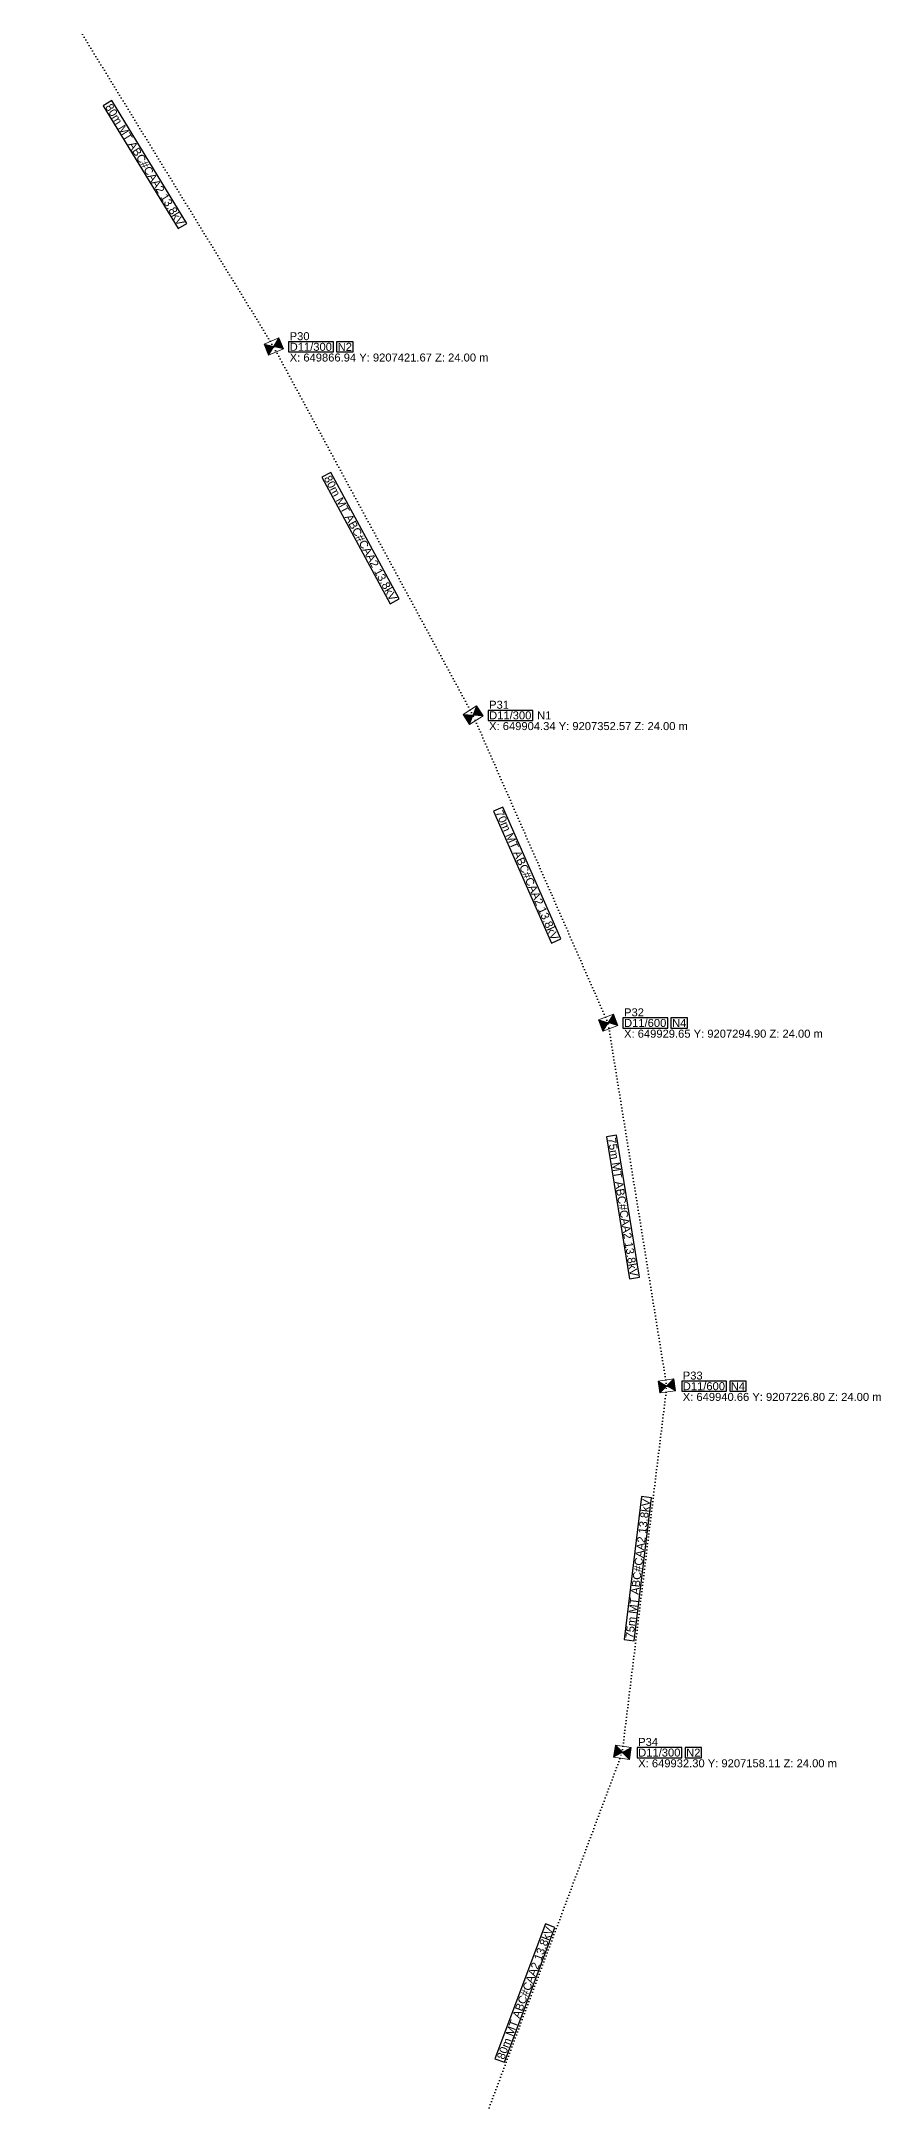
# Model space of a CAD drawing. Header units: metres. Extents: x 649089 to 650923, y 9205954 to 9209021.
# Drawn here: x 649823.3 to 649980.8, y 9207092.5 to 9207479 of the extents above; entities that cross this region are included whole.
import ezdxf
from ezdxf.enums import TextEntityAlignment as Align

# ---------------------------------------------------------------- set-up
doc = ezdxf.new("R2010")
doc.units = ezdxf.units.M
doc.linetypes.add('DOT', pattern=[0.508, 0, -0.508])
for name, color, linetype in [('PONTO FOTO', 4, 'CONTINUOUS'), ('POSTE', 3, 'CONTINUOUS'), ('Poste dt', 3, 'Continuous'), ('REDE PRIMARIA - Instalar', 1, 'DOT'), ('TEXTOS A IMPLANTAR', 1, 'CONTINUOUS'), ('TEXTOS EXISTENTES', 7, 'CONTINUOUS')]:
    doc.layers.add(name, color=color, linetype=linetype)
doc.styles.add('ARIAL', font='arial.ttf')

# ---------------------------------------------------------------- blocks, each defined once
blk = doc.blocks.new('dtp')
at = {"linetype": 'Continuous', "lineweight": 0, "ltscale": 0.01}
h = blk.add_hatch(color=0, dxfattribs=at)
h.paths.add_polyline_path([(-1.12, 1.5), (0, 0), (1.12, 1.5)])
h.paths.add_polyline_path([(-1.12, -1.5), (1.12, -1.5), (0, 0)])
at = {"color": 0, "lineweight": 0}
for p, q in [((-1.12, -1.5), (1.12, 1.5)), ((-1.12, 1.5), (1.12, -1.5)), ((1.12, 1.5), (-1.12, 1.5)), ((-1.12, 1.5), (-1.12, -1.5)), ((1.12, -1.5), (1.12, 1.5)), ((-1.12, -1.5), (1.12, -1.5))]:
    blk.add_line(p, q, dxfattribs=at)
blk = doc.blocks.new('PosteDtProjetado')
at = {"layer": 'Poste dt', "rotation": 180}
blk.add_blockref('dtp', (-0.05948, 0.026162), dxfattribs=at)
at = {"layer": 'poste', "ltscale": 0.01}
for tag, p in [('MODELO', (-3.273471, 2.731691)), ('COD', (1.964351, -1.493983))]:
    blk.add_attdef(tag, p, '', height=1.6, dxfattribs=at)

msp = doc.modelspace()

# ---------------------------------------------------------------- linework, layer by layer
at = {"layer": 'REDE PRIMARIA - Instalar'}
for points in [[(649866.94, 9207421.67), (649823.34, 9207492.87)], [(649904.34, 9207352.57), (649866.94, 9207421.67)], [(649929.65, 9207294.9), (649904.34, 9207352.57)], [(649940.66, 9207226.8), (649929.65, 9207294.9)], [(649932.3, 9207158.11), (649940.66, 9207226.8)], [(649898.16, 9207067.06), (649932.3, 9207158.11)]]:
    msp.add_lwpolyline(points, dxfattribs=at)
at = {"layer": 'TEXTOS A IMPLANTAR'}
for points in [[(649834.94, 9207466.85), (649849.03, 9207443.83), (649850.65, 9207444.82), (649836.56, 9207467.84), (649834.94, 9207466.85)], [(649869.74, 9207420.72), (649878.14, 9207420.72), (649878.14, 9207422.62), (649869.74, 9207422.62), (649869.74, 9207420.72)], [(649878.74, 9207420.72), (649881.84, 9207420.72), (649881.84, 9207422.62), (649878.74, 9207422.62), (649878.74, 9207420.72)], [(649875.96, 9207397.23), (649888.8, 9207373.5), (649890.47, 9207374.4), (649877.63, 9207398.13), (649875.96, 9207397.23)], [(649907.14, 9207351.62), (649915.54, 9207351.62), (649915.54, 9207353.52), (649907.14, 9207353.52), (649907.14, 9207351.62)], [(649908.18, 9207334.6), (649919.03, 9207309.89), (649920.77, 9207310.66), (649909.92, 9207335.36), (649908.18, 9207334.6)], [(649932.45, 9207293.95), (649940.85, 9207293.95), (649940.85, 9207295.85), (649932.45, 9207295.85), (649932.45, 9207293.95)], [(649941.45, 9207293.95), (649944.56, 9207293.95), (649944.56, 9207295.85), (649941.45, 9207295.85), (649941.45, 9207293.95)], [(649929.35, 9207273.58), (649933.65, 9207246.94), (649935.53, 9207247.24), (649931.23, 9207273.88), (649929.35, 9207273.58)], [(649943.46, 9207225.85), (649951.86, 9207225.85), (649951.86, 9207227.75), (649943.46, 9207227.75), (649943.46, 9207225.85)], [(649952.46, 9207225.85), (649955.56, 9207225.85), (649955.56, 9207227.75), (649952.46, 9207227.75), (649952.46, 9207225.85)], [(649934.55, 9207179.1), (649937.81, 9207205.88), (649935.92, 9207206.11), (649932.66, 9207179.32), (649934.55, 9207179.1)], [(649935.1, 9207157.16), (649943.5, 9207157.16), (649943.5, 9207159.06), (649935.1, 9207159.06), (649935.1, 9207157.16)], [(649944.1, 9207157.16), (649947.2, 9207157.16), (649947.2, 9207159.06), (649944.1, 9207159.06), (649944.1, 9207157.16)], [(649910.21, 9207100.05), (649919.69, 9207125.32), (649917.91, 9207125.99), (649908.43, 9207100.72), (649910.21, 9207100.05)]]:
    msp.add_lwpolyline(points, close=True, dxfattribs=at)

# ---------------------------------------------------------------- block references
for p, rotation in [((649866.94, 9207421.67), 292.4717537821805), ((649904.34, 9207352.57), 303.1454892018556), ((649929.65, 9207294.9), 290.94980481200787), ((649940.66, 9207226.8), 278.2523409825566), ((649932.3, 9207158.11), 261.39013031319075)]:
    msp.add_blockref('PosteDtProjetado', p, dxfattribs=dict(rotation=rotation))

# ---------------------------------------------------------------- texts
at = {"style": 'Arial'}
for s, p in [('X: 649866.94 Y: 9207421.67 Z: 24.00 m', (649869.94, 9207419.67)), ('X: 649904.34 Y: 9207352.57 Z: 24.00 m', (649907.34, 9207350.57)), ('X: 649929.65 Y: 9207294.90 Z: 24.00 m', (649932.65, 9207292.9)), ('X: 649940.66 Y: 9207226.80 Z: 24.00 m', (649943.66, 9207224.8)), ('X: 649932.30 Y: 9207158.11 Z: 24.00 m', (649935.3, 9207156.11))]:
    msp.add_text(s, height=1.5, dxfattribs=at).set_placement(p, align=Align.MIDDLE_LEFT)
at = {"layer": 'PONTO FOTO', "style": 'Arial'}
for s, p in [('P30', (649869.94, 9207423.67)), ('P31', (649907.34, 9207354.57)), ('P32', (649932.65, 9207296.9)), ('P33', (649943.66, 9207228.8)), ('P34', (649935.3, 9207160.11))]:
    msp.add_text(s, height=1.5, dxfattribs=at).set_placement(p, align=Align.MIDDLE_LEFT)
at = {"layer": 'TEXTOS A IMPLANTAR', "char_height": 1.5, "attachment_point": 2, "style": 'Arial'}
for s, insert, rotation in [('80m MT ABC#CAA2 13.8kV', (649843.43, 9207456.23), 301.4782), ('80m MT ABC#CAA2 13.8kV', (649883.88, 9207386.17), 298.4237), ('70m MT ABC#CAA2 13.8kV', (649915.16, 9207322.93), 293.6988), ('75m MT ABC#CAA2 13.8kV', (649933.18, 9207260.53), 279.1787), ('75m MT ABC#CAA2 13.8kV', (649934.49, 9207192.69), 83.0614), ('80m MT ABC#CAA2 13.8kV', (649913.36, 9207113.29), 69.4489)]:
    msp.add_mtext(s, dxfattribs=dict(at, insert=insert, rotation=rotation))
at = {"layer": 'TEXTOS A IMPLANTAR', "char_height": 1.5, "attachment_point": 4, "style": 'Arial'}
for s, insert in [('D11/300', (649869.94, 9207421.67)), ('N2', (649878.94, 9207421.67)), ('D11/300', (649907.34, 9207352.57)), ('D11/600', (649932.65, 9207294.9)), ('N4', (649941.65, 9207294.9)), ('D11/600', (649943.66, 9207226.8)), ('N4', (649952.66, 9207226.8)), ('D11/300', (649935.3, 9207158.11)), ('N2', (649944.3, 9207158.11))]:
    msp.add_mtext(s, dxfattribs=dict(at, insert=insert))
at = {"layer": 'TEXTOS EXISTENTES', "insert": (649916.34, 9207352.57), "char_height": 1.5, "attachment_point": 4, "style": 'Arial'}
msp.add_mtext('N1', dxfattribs=at)

doc.saveas('drawing.dxf')
